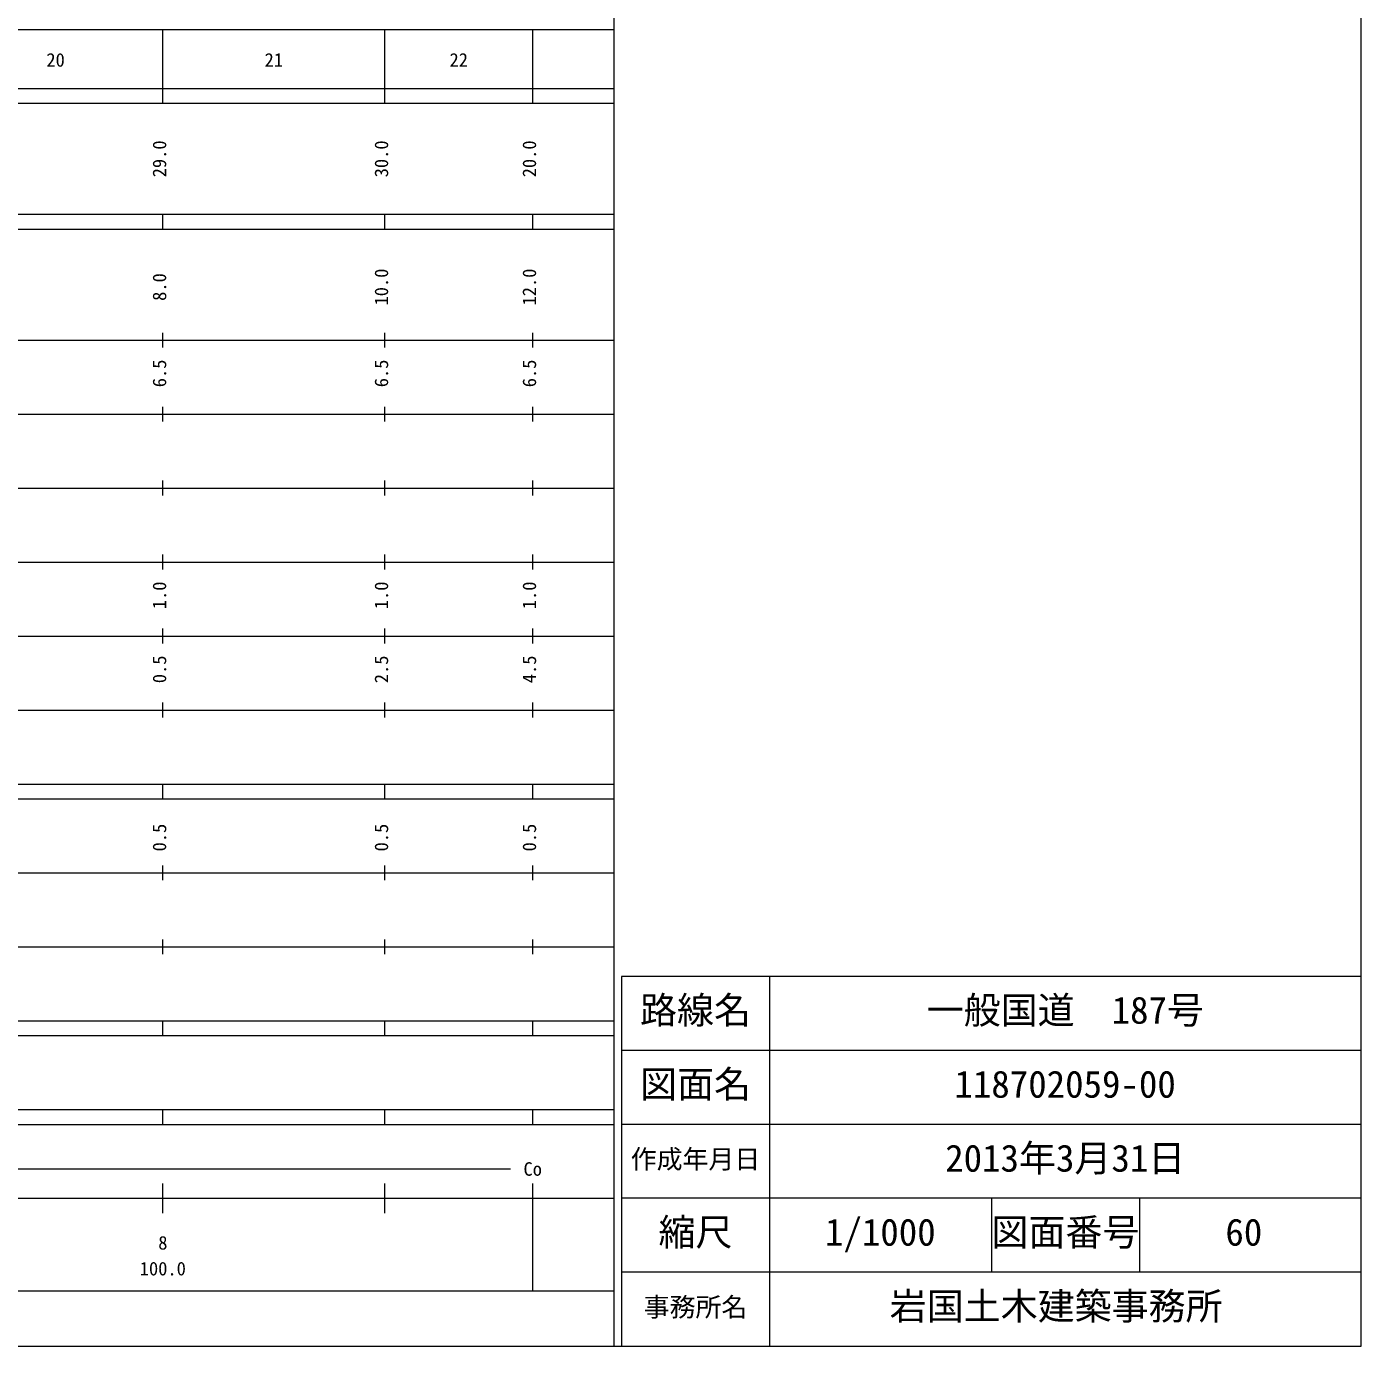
# Model space of a CAD drawing. Units: millimetres on the paper, enlarged 1000 times. Extents: x -23078 to 616922, y -205489 to 154511.
# Drawn here: x 436513 to 616922, y -205489 to -27132 of the extents above; entities that cross this region are included whole.
import ezdxf
from ezdxf.enums import TextEntityAlignment as Align

# ---------------------------------------------------------------- set-up
doc = ezdxf.new("R2010")
doc.units = ezdxf.units.MM
doc.header["$LTSCALE"] = 1000
for name, color, linetype, lineweight in [('S-BGD-HTXT', 7, 'Continuous', 13), ('S-TTL', 2, 'Continuous', 13), ('S-TTL-TXT', 7, 'Continuous', 13)]:
    doc.layers.add(name, color=color, linetype=linetype, lineweight=lineweight)
doc.layers.add('表題_事務所名', color=7, linetype='Continuous')
doc.styles.add('ＭＳ ゴシック', font='')
doc.styles.get('ＭＳ ゴシック').set_extended_font_data('MS Gothic')

msp = doc.modelspace()

# ---------------------------------------------------------------- linework, layer by layer
at = {"layer": 'S-BGD-HTXT'}
for p, q in [((515922, -205489), (515922, 144511)), ((4922, -27489), (515922, -27489)), ((454922, -37489), (454922, -27489)), ((484922, -37489), (484922, -27489)), ((504922, -37489), (504922, -27489)), ((-23078, -35489), (515922, -35489)), ((-23078, -37489), (515922, -37489)), ((-23078, -52489), (515922, -52489)), ((454922, -54489), (454922, -52489)), ((484922, -54489), (484922, -52489)), ((504922, -54489), (504922, -52489)), ((-23078, -54489), (515922, -54489)), ((454922, -70489), (454922, -68489)), ((484922, -70489), (484922, -68489)), ((504922, -70489), (504922, -68489)), ((-23078, -69489), (515922, -69489)), ((454922, -80489), (454922, -78489)), ((484922, -80489), (484922, -78489)), ((504922, -80489), (504922, -78489)), ((-17078, -79489), (515922, -79489)), ((-11078, -89489), (515922, -89489)), ((454922, -90489), (454922, -88489)), ((484922, -90489), (484922, -88489)), ((504922, -90489), (504922, -88489)), ((454922, -100489), (454922, -98489)), ((484922, -100489), (484922, -98489)), ((504922, -100489), (504922, -98489)), ((-17078, -99489), (515922, -99489)), ((-11078, -109489), (515922, -109489)), ((454922, -110489), (454922, -108489)), ((484922, -110489), (484922, -108489)), ((504922, -110489), (504922, -108489)), ((454922, -120489), (454922, -118489)), ((484922, -120489), (484922, -118489)), ((504922, -120489), (504922, -118489)), ((-17078, -119489), (515922, -119489)), ((-23078, -129489), (515922, -129489)), ((454922, -131489), (454922, -129489)), ((484922, -131489), (484922, -129489)), ((504922, -131489), (504922, -129489)), ((-23078, -131489), (515922, -131489)), ((454922, -142489), (454922, -140489)), ((484922, -142489), (484922, -140489)), ((504922, -142489), (504922, -140489)), ((-14078, -141489), (515922, -141489)), ((-23078, -151489), (515922, -151489)), ((454922, -152489), (454922, -150489)), ((484922, -152489), (484922, -150489)), ((504922, -152489), (504922, -150489)), ((-23078, -161489), (515922, -161489)), ((454922, -163489), (454922, -161489)), ((484922, -163489), (484922, -161489)), ((504922, -163489), (504922, -161489)), ((-23078, -163489), (515922, -163489)), ((-23078, -173489), (515922, -173489)), ((454922, -175489), (454922, -173489)), ((484922, -175489), (484922, -173489)), ((504922, -175489), (504922, -173489)), ((-23078, -175489), (515922, -175489)), ((7922, -181489), (501922, -181489)), ((454922, -187489), (454922, -183489)), ((484922, -187489), (484922, -183489)), ((504922, -197989), (504922, -183489)), ((-23078, -185489), (515922, -185489)), ((4922, -197989), (515922, -197989))]:
    msp.add_line(p, q, dxfattribs=at)
at = {"layer": 'S-TTL'}
for p, q in [((616922, -205489), (616922, 154511)), ((616922, -155489), (516922, -155489)), ((516922, -155489), (516922, -205489)), ((536922, -155489), (536922, -205489)), ((616922, -165489), (516922, -165489)), ((616922, -175489), (516922, -175489)), ((616922, -185489), (516922, -185489)), ((566922, -185489), (566922, -195489)), ((586922, -185489), (586922, -195489)), ((616922, -195489), (516922, -195489)), ((-23078, -205489), (616922, -205489))]:
    msp.add_line(p, q, dxfattribs=at)

# ---------------------------------------------------------------- texts
at = {"layer": 'S-BGD-HTXT', "style": 'ＭＳ ゴシック'}
for s, p in [('20', (439172, -33084)), ('21', (468672, -33084)), ('22', (493672, -33084)), ('Co', (503672, -182989)), ('8', (454297, -192966)), ('100.0', (451797, -196456))]:
    msp.add_text(s, height=1833, dxfattribs=at).set_placement(p, align=Align.BOTTOM_LEFT)
for s, p in [('29.0', (455922, -47489)), ('30.0', (485922, -47489)), ('20.0', (505922, -47489)), ('8.0', (455922, -64190)), ('10.0', (485922, -64815)), ('12.0', (505922, -64815)), ('6.5', (455922, -75864)), ('6.5', (485922, -75864)), ('6.5', (505922, -75864)), ('1.0', (455922, -105864)), ('1.0', (485922, -105864)), ('1.0', (505922, -105864)), ('0.5', (455922, -115864)), ('2.5', (485922, -115864)), ('4.5', (505922, -115864)), ('0.5', (455922, -138600)), ('0.5', (485922, -138600)), ('0.5', (505922, -138600))]:
    msp.add_text(s, height=1833, rotation=90, dxfattribs=at).set_placement(p, align=Align.BOTTOM_LEFT)
at = {"layer": 'S-TTL-TXT', "style": 'ＭＳ ゴシック'}
for s, height, p in [('路線名', 3666, (519422, -162989)), ('路線名', 3666, (519422, -162989)), ('一般国道\u3000187号', 3666, (558172, -162989)), ('図面名', 3666, (519422, -172989)), ('図面名', 3666, (519422, -172989)), ('118702059-00', 3666, (561922, -172989)), ('作成年月日', 2566, (518172, -182239)), ('作成年月日', 2566, (518172, -182239)), ('2013年3月31日', 3666, (560672, -182989)), ('縮尺', 3666, (521922, -192989)), ('縮尺', 3666, (521922, -192989)), ('1/1000', 3666, (544422, -192989)), ('図面番号', 3666, (566922, -192989)), ('図面番号', 3666, (566922, -192989)), ('60', 3666, (598547, -192989)), ('事務所名', 2566, (519922, -202239)), ('事務所名', 2566, (519922, -202239))]:
    msp.add_text(s, height=height, dxfattribs=at).set_placement(p, align=Align.BOTTOM_LEFT)
at = {"layer": '表題_事務所名', "style": 'ＭＳ ゴシック'}
msp.add_text('岩国土木建築事務所 ', height=3666, dxfattribs=at).set_placement((553172, -202989), align=Align.BOTTOM_LEFT)

doc.saveas('drawing.dxf')
